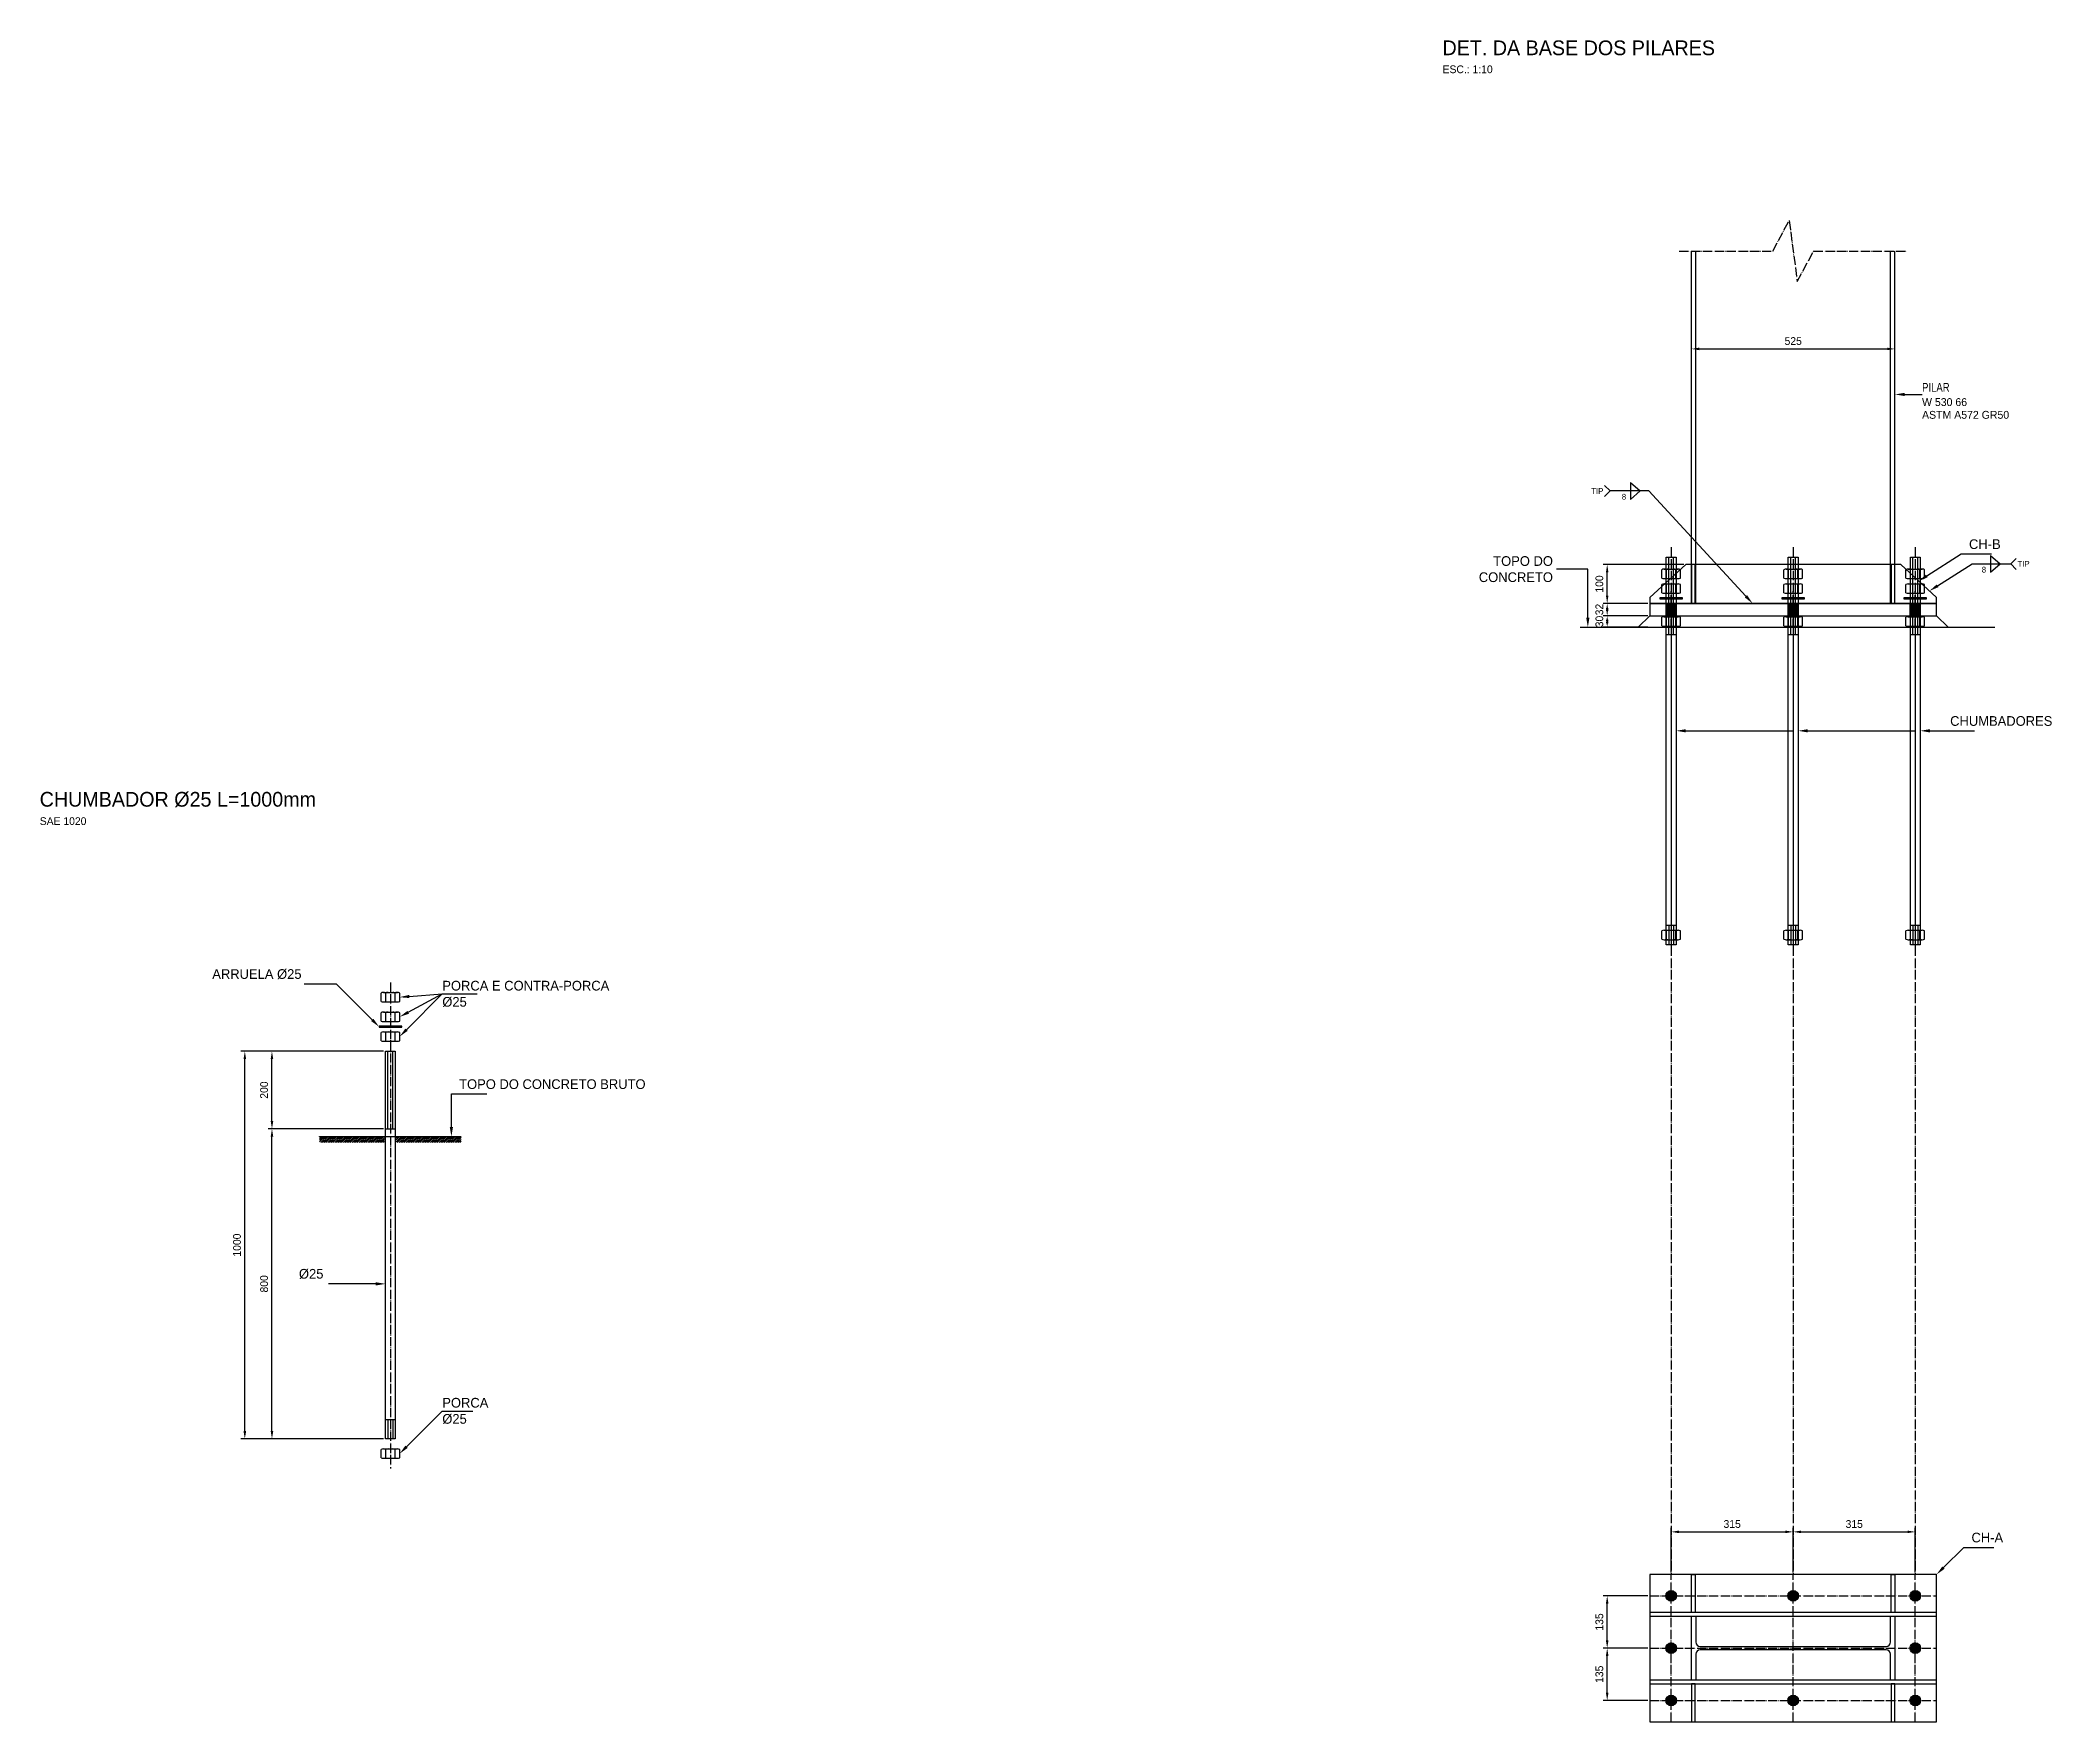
# Model space of a CAD drawing. Extents: x -4524 to 7730, y -2994 to 1469.
# Drawn here: x -4524 to 667, y -2870 to 1469 of the extents above; entities that cross this region are included whole.
import ezdxf

# ---------------------------------------------------------------- set-up
doc = ezdxf.new("R2010")
doc.units = 0
doc.header["$MEASUREMENT"] = 0
doc.linetypes.add('ACAD_ISO01W100', pattern=[5, 4, -1])
doc.linetypes.add('ACAD_ISO04W100', pattern=[30.5, 24, -3, 0.5, -3])
doc.layers.get('DEFPOINTS').update_dxf_attribs({"linetype": 'ACAD_ISO01W100'})
for name, color, linetype in [('CHU-CHUMBADOR', 1, 'Continuous'), ('DIM-1', 4, 'Continuous'), ('EIXO', 5, 'ACAD_ISO04W100'), ('FAB-CHAPA', 2, 'Continuous'), ('G-SIMBOLO', 4, 'Continuous'), ('PERFIL', 1, 'Continuous'), ('REGUA120', 2, 'Continuous'), ('REGUA80', 4, 'Continuous')]:
    doc.layers.add(name, color=color, linetype=linetype)
doc.dimstyles.new('ISO-25', dxfattribs={"dimtxt": 2.5, "dimasz": 2.5, "dimexe": 1.25, "dimexo": 0.625, "dimtad": 1, "dimtxsty": 'STANDARD', "dimcen": 2.5, "dimclrt": 4, "dimazin": 3, "dimtfac": 1, "dimtmove": 0, "dimatfit": 3})
pattern_1 = [(45, (0, 0), (-2.245064, 2.245064), [])]

# ---------------------------------------------------------------- blocks, each defined once
blk = doc.blocks.new('*D0')
for p, q in [((-3637.7, -1340), (-3935.6, -1340)), ((-3925.6, -2120), (-3925.6, -1360)), ((-3637.7, -2140), (-3935.6, -2140))]:
    blk.add_line(p, q)
for points in [[(-3925.6, -1340), (-3922.2, -1360), (-3928.9, -1360)], [(-3925.6, -2140), (-3928.9, -2120), (-3922.2, -2120)]]:
    blk.add_trace(points)
at = {"layer": 'DEFPOINTS', "color": 0, "linetype": 'BYBLOCK'}
for p in [(-3632.7, -1340), (-3632.7, -2140)]:
    blk.add_point(p, dxfattribs=at)
at = {"layer": 'REGUA80', "color": 4, "insert": (-3935.6, -1740), "char_height": 20, "attachment_point": 8, "rotation": 90}
blk.add_mtext('800', dxfattribs=at)
blk = doc.blocks.new('*D1')
for p, q in [((-3637.7, -1140), (-3935.6, -1140)), ((-3925.6, -1320), (-3925.6, -1160)), ((-3637.7, -1340), (-3935.6, -1340))]:
    blk.add_line(p, q)
for points in [[(-3925.6, -1140), (-3922.2, -1160), (-3928.9, -1160)], [(-3925.6, -1340), (-3928.9, -1320), (-3922.2, -1320)]]:
    blk.add_trace(points)
at = {"layer": 'DEFPOINTS', "color": 0, "linetype": 'BYBLOCK'}
for p in [(-3632.7, -1140), (-3632.7, -1340)]:
    blk.add_point(p, dxfattribs=at)
at = {"layer": 'REGUA80', "color": 4, "insert": (-3935.6, -1240), "char_height": 20, "attachment_point": 8, "rotation": 90}
blk.add_mtext('200', dxfattribs=at)
blk = doc.blocks.new('*D2')
for p, q in [((-3637.7, -1140), (-4005.6, -1140)), ((-3995.6, -2120), (-3995.6, -1160)), ((-3637.7, -2140), (-4005.6, -2140))]:
    blk.add_line(p, q)
for points in [[(-3995.6, -1140), (-3992.2, -1160), (-3998.9, -1160)], [(-3995.6, -2140), (-3998.9, -2120), (-3992.2, -2120)]]:
    blk.add_trace(points)
at = {"layer": 'DEFPOINTS', "color": 0, "linetype": 'BYBLOCK'}
for p in [(-3632.7, -1140), (-3632.7, -2140)]:
    blk.add_point(p, dxfattribs=at)
at = {"layer": 'REGUA80', "color": 4, "insert": (-4005.6, -1640), "char_height": 20, "attachment_point": 8, "rotation": 90}
blk.add_mtext('1000', dxfattribs=at)
blk = doc.blocks.new('*D3')
for p, q in [((-262.5, 652.5), (-262.5, 682.5)), ((262.5, 652.5), (262.5, 682.5)), ((-242.5, 672.5), (242.5, 672.5))]:
    blk.add_line(p, q)
for points in [[(-262.5, 672.5), (-242.5, 675.8), (-242.5, 669.2)], [(262.5, 672.5), (242.5, 669.2), (242.5, 675.8)]]:
    blk.add_trace(points)
at = {"layer": 'DEFPOINTS', "color": 0}
for p in [(0, 682.5), (-262.5, 647.5), (262.5, 647.5)]:
    blk.add_point(p, dxfattribs=at)
at = {"layer": 'REGUA80', "color": 4, "insert": (0, 682.5), "char_height": 20, "attachment_point": 8}
blk.add_mtext('525', dxfattribs=at)
blk = doc.blocks.new('*D4')
for p, q in [((-375, -15.9), (-490, -15.9)), ((-375, -45.9), (-490, -45.9)), ((-480, -25.9), (-480, -35.9))]:
    blk.add_line(p, q)
for points in [[(-480, -15.9), (-476.7, -35.9), (-483.3, -35.9)], [(-480, -45.9), (-483.3, -25.9), (-476.7, -25.9)]]:
    blk.add_trace(points)
at = {"layer": 'DEFPOINTS', "color": 0, "linetype": 'BYBLOCK'}
for p in [(-370, -15.9), (-370, -45.9)]:
    blk.add_point(p, dxfattribs=at)
at = {"layer": 'REGUA80', "color": 4, "insert": (-490, -30.9), "char_height": 20, "attachment_point": 8, "rotation": 90}
blk.add_mtext('30', dxfattribs=at)
blk = doc.blocks.new('*D5')
for p, q in [((-375, 15.9), (-490, 15.9)), ((-480, 4.1), (-480, -4.1)), ((-375, -15.9), (-490, -15.9))]:
    blk.add_line(p, q)
for points in [[(-480, 15.9), (-476.7, -4.1), (-483.3, -4.1)], [(-480, -15.9), (-483.3, 4.1), (-476.7, 4.1)]]:
    blk.add_trace(points)
at = {"layer": 'DEFPOINTS', "color": 0, "linetype": 'BYBLOCK'}
for p in [(-370, 15.9), (-370, -15.9)]:
    blk.add_point(p, dxfattribs=at)
at = {"layer": 'REGUA80', "color": 4, "insert": (-490, 0), "char_height": 20, "attachment_point": 8, "rotation": 90}
blk.add_mtext('32', dxfattribs=at)
blk = doc.blocks.new('*D6')
for p, q in [((-282.5, 115.9), (-490, 115.9)), ((-480, 35.9), (-480, 95.9)), ((-375, 15.9), (-490, 15.9))]:
    blk.add_line(p, q)
for points in [[(-480, 115.9), (-476.7, 95.9), (-483.3, 95.9)], [(-480, 15.9), (-483.3, 35.9), (-476.7, 35.9)]]:
    blk.add_trace(points)
at = {"layer": 'DEFPOINTS', "color": 0, "linetype": 'BYBLOCK'}
for p in [(-277.5, 115.9), (-370, 15.9)]:
    blk.add_point(p, dxfattribs=at)
at = {"layer": 'REGUA80', "color": 4, "insert": (-490, 65.9), "char_height": 20, "attachment_point": 8, "rotation": 90}
blk.add_mtext('100', dxfattribs=at)
blk = doc.blocks.new('*D13')
for p, q in [((-375, -2680), (-490, -2680)), ((-480, -2795), (-480, -2700)), ((-375, -2815), (-490, -2815))]:
    blk.add_line(p, q)
for points in [[(-480, -2680), (-476.7, -2700), (-483.3, -2700)], [(-480, -2815), (-483.3, -2795), (-476.7, -2795)]]:
    blk.add_trace(points)
at = {"layer": 'DEFPOINTS', "color": 0, "linetype": 'BYBLOCK'}
for p in [(-370, -2680), (-370, -2815)]:
    blk.add_point(p, dxfattribs=at)
at = {"layer": 'REGUA80', "color": 4, "insert": (-490, -2747.5), "char_height": 20, "attachment_point": 8, "rotation": 90}
blk.add_mtext('135', dxfattribs=at)
blk = doc.blocks.new('*D14')
for p, q in [((-375, -2545), (-490, -2545)), ((-480, -2660), (-480, -2565)), ((-375, -2680), (-490, -2680))]:
    blk.add_line(p, q)
for points in [[(-480, -2545), (-476.7, -2565), (-483.3, -2565)], [(-480, -2680), (-483.3, -2660), (-476.7, -2660)]]:
    blk.add_trace(points)
at = {"layer": 'DEFPOINTS', "color": 0, "linetype": 'BYBLOCK'}
for p in [(-370, -2545), (-370, -2680)]:
    blk.add_point(p, dxfattribs=at)
at = {"layer": 'REGUA80', "color": 4, "insert": (-490, -2612.5), "char_height": 20, "attachment_point": 8, "rotation": 90}
blk.add_mtext('135', dxfattribs=at)
blk = doc.blocks.new('*D15')
for p, q in [((-315, -2485), (-315, -2370)), ((-295, -2380), (-20, -2380)), ((0, -2485), (0, -2370))]:
    blk.add_line(p, q)
for points in [[(-315, -2380), (-295, -2376.7), (-295, -2383.3)], [(0, -2380), (-20, -2383.3), (-20, -2376.7)]]:
    blk.add_trace(points)
at = {"layer": 'DEFPOINTS', "color": 0}
for p in [(-157.5, -2370), (-315, -2490), (0, -2490)]:
    blk.add_point(p, dxfattribs=at)
at = {"layer": 'REGUA80', "color": 4, "insert": (-157.5, -2370), "char_height": 20, "attachment_point": 8}
blk.add_mtext('315', dxfattribs=at)
blk = doc.blocks.new('*D16')
for p, q in [((0, -2485), (0, -2370)), ((20, -2380), (295, -2380)), ((315, -2485), (315, -2370))]:
    blk.add_line(p, q)
for points in [[(0, -2380), (20, -2376.7), (20, -2383.3)], [(315, -2380), (295, -2383.3), (295, -2376.7)]]:
    blk.add_trace(points)
at = {"layer": 'DEFPOINTS', "color": 0}
for p in [(157.5, -2370), (0, -2490), (315, -2490)]:
    blk.add_point(p, dxfattribs=at)
at = {"layer": 'REGUA80', "color": 4, "insert": (157.5, -2370), "char_height": 20, "attachment_point": 8}
blk.add_mtext('315', dxfattribs=at)

msp = doc.modelspace()

# ---------------------------------------------------------------- hatches: boundary and pattern name
h = msp.add_hatch()
h.set_pattern_fill('ANSI31', color=256, style=0)
h.set_pattern_definition(pattern_1)
h.paths.add_polyline_path([(-3802.88, -1360), (-3802.88, -1375), (-3635.2, -1375), (-3635.2, -1360)])
h = msp.add_hatch()
h.set_pattern_fill('ANSI31', color=256, style=0)
h.set_pattern_definition(pattern_1)
h.paths.add_polyline_path([(-3437.12, -1360), (-3437.12, -1375), (-3604.8, -1375), (-3604.8, -1360)])

# ---------------------------------------------------------------- linework, layer by layer
for p, q in [((-550, -45.875), (520, -45.875)), ((-3802.88, -1360), (-3437.12, -1360))]:
    msp.add_line(p, q)
at = {"color": 4}
for p, q in [((-370, -15.875), (-400, -45.875)), ((370, -15.875), (400, -45.875))]:
    msp.add_line(p, q, dxfattribs=at)
for points in [[(287.5, 555), (332.5, 555)], [(-530, -20.875), (-530, 104.125), (-611, 104.125)], [(344.842, 86.797), (433.75, 143.375), (511.75, 143.375)], [(-277.3, -312.938), (0, -312.938)], [(37.7, -312.938), (315, -312.938)], [(352.7, -312.938), (385, -312.938), (468.25, -312.938)], [(-3666.888, -1058.822), (-3759.21, -966.5), (-3842.46, -966.5)], [(-3578.333, -1084.222), (-3486.011, -991.9), (-3396.012, -991.9)], [(-3573.997, -1039.252), (-3486.011, -991.9)], [(-3571.084, -998.396), (-3486.011, -991.9)], [(-3462.52, -1335), (-3462.52, -1250), (-3371.021, -1250)], [(-3657.7, -1740), (-3702.7, -1740), (-3779.95, -1740)], [(-3578.333, -2160.422), (-3486.011, -2068.1), (-3407.261, -2068.1)], [(387.678, -2472.322), (440, -2420), (518, -2420)]]:
    msp.add_lwpolyline(points)
at = {"color": 255}
for points in [[(-121.95, 34.251), (-372.5, 305.875)], [(372.592, 61.297), (461.5, 117.875)]]:
    msp.add_lwpolyline(points, dxfattribs=at)
at = {"const_width": 13.7}
for points in [[(-321.85, -2545, 1), (-308.15, -2545, 1)], [(-6.85, -2545, 1), (6.85, -2545, 1)], [(308.15, -2545, 1), (321.85, -2545, 1)], [(-321.85, -2680, 1), (-308.15, -2680, 1)], [(308.15, -2680, 1), (321.85, -2680, 1)], [(-321.85, -2815, 1), (-308.15, -2815, 1)], [(-6.85, -2815, 1), (6.85, -2815, 1)], [(308.15, -2815, 1), (321.85, -2815, 1)]]:
    msp.add_lwpolyline(points, format="xyb", close=True, dxfattribs=at)
for points in [[(262.5, 555), (287.5, 559.167), (287.5, 550.833)], [(323.75, 73.375), (342.605, 90.312), (347.079, 83.282)], [(-530, -45.875), (-534.167, -20.875), (-525.833, -20.875)], [(-302.3, -312.938), (-277.3, -308.771), (-277.3, -317.104)], [(12.7, -312.938), (37.7, -308.771), (37.7, -317.104)], [(327.7, -312.938), (352.7, -308.771), (352.7, -317.104)], [(-3596.011, -1000.3), (-3571.401, -994.242), (-3570.766, -1002.551)], [(-3596.011, -1051.1), (-3575.971, -1035.583), (-3572.022, -1042.921)], [(-3649.21, -1076.5), (-3669.834, -1061.769), (-3663.941, -1055.876)], [(-3596.011, -1101.9), (-3581.28, -1081.276), (-3575.387, -1087.169)], [(-3462.52, -1360), (-3466.687, -1335), (-3458.353, -1335)], [(-3632.7, -1740), (-3657.7, -1744.167), (-3657.7, -1735.833)], [(-3596.011, -2178.1), (-3581.28, -2157.476), (-3575.387, -2163.369)], [(370, -2490), (384.731, -2469.376), (390.624, -2475.269)]]:
    msp.add_trace(points)
at = {"color": 255}
for points in [[(351.5, 47.875), (370.355, 64.812), (374.829, 57.782)], [(-328.7, -15.875), (-301.3, -15.875), (-328.7, 15.875), (-301.3, 15.875)], [(-328.7, -15.875), (-301.3, -15.875), (-328.7, 15.875), (-301.3, 15.875)], [(-328.7, -15.875), (-301.3, -15.875), (-328.7, 15.875), (-301.3, 15.875)], [(-105, 15.875), (-125.013, 31.426), (-118.888, 37.076)], [(-13.7, -15.875), (13.7, -15.875), (-13.7, 15.875), (13.7, 15.875)], [(-13.7, -15.875), (13.7, -15.875), (-13.7, 15.875), (13.7, 15.875)], [(301.3, -15.875), (328.7, -15.875), (301.3, 15.875), (328.7, 15.875)], [(301.3, -15.875), (328.7, -15.875), (301.3, 15.875), (328.7, 15.875)], [(301.3, -15.875), (328.7, -15.875), (301.3, 15.875), (328.7, 15.875)]]:
    msp.add_trace(points, dxfattribs=at)
at = {"layer": 'CHU-CHUMBADOR'}
for p, q in [((-332.992, 104.14), (-297.008, 104.14)), ((-17.992, 104.14), (17.992, 104.14)), ((297.008, 104.14), (332.992, 104.14)), ((-338.989, 81.28), (-338.989, 102.87)), ((-338.989, 43.18), (-338.989, 64.77)), ((-332.992, 80.01), (-297.008, 80.01)), ((-332.992, 66.04), (-297.008, 66.04)), ((-326.994, 81.28), (-326.994, 102.87)), ((-326.994, 43.18), (-326.994, 64.77)), ((-303.006, 81.28), (-303.006, 102.87)), ((-303.006, 43.18), (-303.006, 64.77)), ((-291.011, 81.28), (-291.011, 102.87)), ((-291.011, 43.18), (-291.011, 64.77)), ((-23.989, 81.28), (-23.989, 102.87)), ((-23.989, 43.18), (-23.989, 64.77)), ((-17.992, 80.01), (17.992, 80.01)), ((-17.992, 66.04), (17.992, 66.04)), ((-11.994, 81.28), (-11.994, 102.87)), ((-11.994, 43.18), (-11.994, 64.77)), ((11.994, 81.28), (11.994, 102.87)), ((11.994, 43.18), (11.994, 64.77)), ((23.989, 81.28), (23.989, 102.87)), ((23.989, 43.18), (23.989, 64.77)), ((291.011, 81.28), (291.011, 102.87)), ((291.011, 43.18), (291.011, 64.77)), ((297.008, 80.01), (332.992, 80.01)), ((297.008, 66.04), (332.992, 66.04)), ((303.006, 81.28), (303.006, 102.87)), ((303.006, 43.18), (303.006, 64.77)), ((326.994, 81.28), (326.994, 102.87)), ((326.994, 43.18), (326.994, 64.77)), ((338.989, 81.28), (338.989, 102.87)), ((338.989, 43.18), (338.989, 64.77)), ((-332.992, 41.91), (-297.008, 41.91)), ((-17.992, 41.91), (17.992, 41.91)), ((297.008, 41.91), (332.992, 41.91)), ((-338.989, -41.67), (-338.989, -20.08)), ((-332.992, -18.81), (-297.008, -18.81)), ((-332.992, -42.94), (-297.008, -42.94)), ((-326.994, -41.67), (-326.994, -20.08)), ((-303.006, -41.67), (-303.006, -20.08)), ((-291.011, -41.67), (-291.011, -20.08)), ((-23.989, -41.67), (-23.989, -20.08)), ((-17.992, -18.81), (17.992, -18.81)), ((-17.992, -42.94), (17.992, -42.94)), ((-11.994, -41.67), (-11.994, -20.08)), ((11.994, -41.67), (11.994, -20.08)), ((23.989, -41.67), (23.989, -20.08)), ((291.011, -41.67), (291.011, -20.08)), ((297.008, -18.81), (332.992, -18.81)), ((297.008, -42.94), (332.992, -42.94)), ((303.006, -41.67), (303.006, -20.08)), ((326.994, -41.67), (326.994, -20.08)), ((338.989, -41.67), (338.989, -20.08)), ((-338.989, -850.633), (-338.989, -829.042)), ((-332.992, -827.772), (-297.008, -827.772)), ((-326.994, -850.633), (-326.994, -829.042)), ((-303.006, -850.633), (-303.006, -829.042)), ((-291.011, -850.633), (-291.011, -829.042)), ((-23.989, -850.633), (-23.989, -829.042)), ((-17.992, -827.772), (17.992, -827.772)), ((-11.994, -850.633), (-11.994, -829.042)), ((11.994, -850.633), (11.994, -829.042)), ((23.989, -850.633), (23.989, -829.042)), ((291.011, -850.633), (291.011, -829.042)), ((297.008, -827.772), (332.992, -827.772)), ((303.006, -850.633), (303.006, -829.042)), ((326.994, -850.633), (326.994, -829.042)), ((338.989, -850.633), (338.989, -829.042)), ((-332.992, -851.903), (-297.008, -851.903)), ((-17.992, -851.903), (17.992, -851.903)), ((297.008, -851.903), (332.992, -851.903)), ((-3643.989, -1011.095), (-3643.989, -989.505)), ((-3637.992, -988.235), (-3602.008, -988.235)), ((-3637.992, -1012.365), (-3602.008, -1012.365)), ((-3631.994, -1011.095), (-3631.994, -989.505)), ((-3608.006, -1011.095), (-3608.006, -989.505)), ((-3596.011, -1011.095), (-3596.011, -989.505)), ((-3643.989, -1061.895), (-3643.989, -1040.305)), ((-3637.992, -1039.035), (-3602.008, -1039.035)), ((-3637.992, -1063.165), (-3602.008, -1063.165)), ((-3637.992, -1089.835), (-3602.008, -1089.835)), ((-3631.994, -1061.895), (-3631.994, -1040.305)), ((-3608.006, -1061.895), (-3608.006, -1040.305)), ((-3596.011, -1061.895), (-3596.011, -1040.305)), ((-3643.989, -1112.695), (-3643.989, -1091.105)), ((-3637.992, -1113.965), (-3602.008, -1113.965)), ((-3631.994, -1112.695), (-3631.994, -1091.105)), ((-3608.006, -1112.695), (-3608.006, -1091.105)), ((-3596.011, -1112.695), (-3596.011, -1091.105)), ((-3643.989, -2188.895), (-3643.989, -2167.305)), ((-3637.992, -2166.035), (-3602.008, -2166.035)), ((-3631.994, -2188.895), (-3631.994, -2167.305)), ((-3608.006, -2188.895), (-3608.006, -2167.305)), ((-3596.011, -2188.895), (-3596.011, -2167.305)), ((-3637.992, -2190.165), (-3602.008, -2190.165))]:
    msp.add_line(p, q, dxfattribs=at)
for points in [[(-344.21, 27.305), (-285.79, 27.305), (-285.79, 29.845), (-344.21, 29.845)], [(-29.21, 27.305), (29.21, 27.305), (29.21, 29.845), (-29.21, 29.845)], [(285.79, 27.305), (344.21, 27.305), (344.21, 29.845), (285.79, 29.845)], [(-3649.21, -1077.77), (-3590.79, -1077.77), (-3590.79, -1075.23), (-3649.21, -1075.23)]]:
    msp.add_lwpolyline(points, close=True, dxfattribs=at)
at = {"layer": 'CHU-CHUMBADOR', "linetype": 'CONTINUOUS'}
for centre, start, end in [((-332.992, 89.345), 66.086832, 113.913168), ((-320.997, 89.345), 90, 113.913168), ((-309.003, 89.345), 66.086832, 90), ((-297.008, 89.345), 66.086832, 113.913168), ((-17.992, 89.345), 66.086832, 113.913168), ((-5.997, 89.345), 90, 113.913168), ((5.997, 89.345), 66.086832, 90), ((17.992, 89.345), 66.086832, 113.913168), ((297.008, 89.345), 66.086832, 113.913168), ((309.003, 89.345), 90, 113.913168), ((320.997, 89.345), 66.086832, 90), ((332.992, 89.345), 66.086832, 113.913168), ((-332.992, 94.805), 246.086832, 293.913168), ((-332.992, 51.245), 66.086832, 113.913168), ((-320.997, 94.805), 246.086832, 270), ((-320.997, 51.245), 90, 113.913168), ((-309.003, 94.805), 270, 293.913168), ((-309.003, 51.245), 66.086832, 90), ((-297.008, 94.805), 246.086832, 293.913168), ((-297.008, 51.245), 66.086832, 113.913168), ((-17.992, 94.805), 246.086832, 293.913168), ((-17.992, 51.245), 66.086832, 113.913168), ((-5.997, 94.805), 246.086832, 270), ((-5.997, 51.245), 90, 113.913168), ((5.997, 94.805), 270, 293.913168), ((5.997, 51.245), 66.086832, 90), ((17.992, 94.805), 246.086832, 293.913168), ((17.992, 51.245), 66.086832, 113.913168), ((297.008, 94.805), 246.086832, 293.913168), ((297.008, 51.245), 66.086832, 113.913168), ((309.003, 94.805), 246.086832, 270), ((309.003, 51.245), 90, 113.913168), ((320.997, 94.805), 270, 293.913168), ((320.997, 51.245), 66.086832, 90), ((332.992, 94.805), 246.086832, 293.913168), ((332.992, 51.245), 66.086832, 113.913168), ((-332.992, 56.705), 246.086832, 293.913168), ((-320.997, 56.705), 246.086832, 270), ((-309.003, 56.705), 270, 293.913168), ((-297.008, 56.705), 246.086832, 293.913168), ((-17.992, 56.705), 246.086832, 293.913168), ((-5.997, 56.705), 246.086832, 270), ((5.997, 56.705), 270, 293.913168), ((17.992, 56.705), 246.086832, 293.913168), ((297.008, 56.705), 246.086832, 293.913168), ((309.003, 56.705), 246.086832, 270), ((320.997, 56.705), 270, 293.913168), ((332.992, 56.705), 246.086832, 293.913168), ((-332.992, -33.605), 66.086832, 113.913168), ((-332.992, -28.145), 246.086832, 293.913168), ((-320.997, -33.605), 90, 113.913168), ((-320.997, -28.145), 246.086832, 270), ((-309.003, -33.605), 66.086832, 90), ((-309.003, -28.145), 270, 293.913168), ((-297.008, -33.605), 66.086832, 113.913168), ((-297.008, -28.145), 246.086832, 293.913168), ((-17.992, -33.605), 66.086832, 113.913168), ((-17.992, -28.145), 246.086832, 293.913168), ((-5.997, -33.605), 90, 113.913168), ((-5.997, -28.145), 246.086832, 270), ((5.997, -33.605), 66.086832, 90), ((5.997, -28.145), 270, 293.913168), ((17.992, -33.605), 66.086832, 113.913168), ((17.992, -28.145), 246.086832, 293.913168), ((297.008, -33.605), 66.086832, 113.913168), ((297.008, -28.145), 246.086832, 293.913168), ((309.003, -33.605), 90, 113.913168), ((309.003, -28.145), 246.086832, 270), ((320.997, -33.605), 66.086832, 90), ((320.997, -28.145), 270, 293.913168), ((332.992, -33.605), 66.086832, 113.913168), ((332.992, -28.145), 246.086832, 293.913168), ((-332.992, -842.568), 66.086832, 113.913168), ((-320.997, -842.568), 90, 113.913168), ((-309.003, -842.568), 66.086832, 90), ((-297.008, -842.568), 66.086832, 113.913168), ((-17.992, -842.568), 66.086832, 113.913168), ((-5.997, -842.568), 90, 113.913168), ((5.997, -842.568), 66.086832, 90), ((17.992, -842.568), 66.086832, 113.913168), ((297.008, -842.568), 66.086832, 113.913168), ((309.003, -842.568), 90, 113.913168), ((320.997, -842.568), 66.086832, 90), ((332.992, -842.568), 66.086832, 113.913168), ((-332.992, -837.107), 246.086832, 293.913168), ((-320.997, -837.107), 246.086832, 270), ((-309.003, -837.107), 270, 293.913168), ((-297.008, -837.107), 246.086832, 293.913168), ((-17.992, -837.107), 246.086832, 293.913168), ((-5.997, -837.107), 246.086832, 270), ((5.997, -837.107), 270, 293.913168), ((17.992, -837.107), 246.086832, 293.913168), ((297.008, -837.107), 246.086832, 293.913168), ((309.003, -837.107), 246.086832, 270), ((320.997, -837.107), 270, 293.913168), ((332.992, -837.107), 246.086832, 293.913168), ((-3637.992, -1003.03), 66.086832, 113.913168), ((-3637.992, -997.57), 246.086832, 293.913168), ((-3625.997, -1003.03), 90, 113.913168), ((-3625.997, -997.57), 246.086832, 270), ((-3614.003, -1003.03), 66.086832, 90), ((-3614.003, -997.57), 270, 293.913168), ((-3602.008, -1003.03), 66.086832, 113.913168), ((-3602.008, -997.57), 246.086832, 293.913168), ((-3637.992, -1053.83), 66.086832, 113.913168), ((-3637.992, -1048.37), 246.086832, 293.913168), ((-3637.992, -1104.63), 66.086832, 113.913168), ((-3625.997, -1053.83), 90, 113.913168), ((-3625.997, -1048.37), 246.086832, 270), ((-3625.997, -1104.63), 90, 113.913168), ((-3614.003, -1053.83), 66.086832, 90), ((-3614.003, -1048.37), 270, 293.913168), ((-3614.003, -1104.63), 66.086832, 90), ((-3602.008, -1053.83), 66.086832, 113.913168), ((-3602.008, -1048.37), 246.086832, 293.913168), ((-3602.008, -1104.63), 66.086832, 113.913168), ((-3637.992, -1099.17), 246.086832, 293.913168), ((-3625.997, -1099.17), 246.086832, 270), ((-3614.003, -1099.17), 270, 293.913168), ((-3602.008, -1099.17), 246.086832, 293.913168), ((-3637.992, -2180.83), 66.086832, 113.913168), ((-3625.997, -2180.83), 90, 113.913168), ((-3614.003, -2180.83), 66.086832, 90), ((-3602.008, -2180.83), 66.086832, 113.913168), ((-3637.992, -2175.37), 246.086832, 293.913168), ((-3625.997, -2175.37), 246.086832, 270), ((-3614.003, -2175.37), 270, 293.913168), ((-3602.008, -2175.37), 246.086832, 293.913168)]:
    msp.add_arc(centre, 14.795, start, end, dxfattribs=at)
at = {"layer": 'EIXO'}
for p, q in [((-315, -47.625), (-315, 47.625)), ((-315, -47.625), (-315, 47.625)), ((-315, -47.625), (-315, 47.625)), ((0, -47.625), (0, 47.625)), ((0, -47.625), (0, 47.625)), ((315, -47.625), (315, 47.625)), ((315, -47.625), (315, 47.625)), ((315, -47.625), (315, 47.625)), ((-315, -15.875), (-315, -2490)), ((0, -15.875), (0, -2490)), ((315, -15.875), (315, -2490)), ((-315, -2870), (-315, -2490)), ((0, -2870), (0, -2490)), ((315, -2870), (315, -2490)), ((-370, -2545), (370, -2545)), ((-370, -2680), (370, -2680)), ((-370, -2815), (370, -2815))]:
    msp.add_line(p, q, dxfattribs=at)
for points in [[(-294, 925), (-52.5, 925), (-10.5, 1003.75), (10.5, 846.25), (52.5, 925), (294, 925)], [(-315, 160.562), (-315, -890.238)], [(0, 160.562), (0, -890.238)], [(315, 160.562), (315, -890.238)], [(-3620, -962.2), (-3620, -2216.2)]]:
    msp.add_lwpolyline(points, dxfattribs=at)
at = {"layer": 'FAB-CHAPA'}
for points in [[(370, 15.875), (370, 30.875), (277.5, 115.875), (-277.5, 115.875), (-370, 30.875), (-370, 15.875)], [(-262.5, 15.875), (-252.97, 15.875), (-252.97, 115.875), (-262.5, 115.875)], [(252.97, 15.875), (262.5, 15.875), (262.5, 115.875), (252.97, 115.875)], [(-370, -15.875), (370, -15.875), (370, 15.875), (-370, 15.875)], [(-328.7, -15.875), (-301.3, -15.875), (-301.3, 15.875), (-328.7, 15.875)], [(-328.7, -15.875), (-301.3, -15.875), (-301.3, 15.875), (-328.7, 15.875)], [(-328.7, -15.875), (-301.3, -15.875), (-301.3, 15.875), (-328.7, 15.875)], [(-13.7, -15.875), (13.7, -15.875), (13.7, 15.875), (-13.7, 15.875)], [(-13.7, -15.875), (13.7, -15.875), (13.7, 15.875), (-13.7, 15.875)], [(301.3, -15.875), (328.7, -15.875), (328.7, 15.875), (301.3, 15.875)], [(301.3, -15.875), (328.7, -15.875), (328.7, 15.875), (301.3, 15.875)], [(301.3, -15.875), (328.7, -15.875), (328.7, 15.875), (301.3, 15.875)], [(-370, -2870), (370, -2870), (370, -2490), (-370, -2490)], [(-262.5, -2490), (-252.97, -2490), (-252.97, -2587.97), (-262.5, -2587.97)], [(252.97, -2490), (262.5, -2490), (262.5, -2587.97), (252.97, -2587.97)], [(-370, -2597.5), (370, -2597.5), (370, -2587.97), (-370, -2587.97)], [(-370, -2772.03), (370, -2772.03), (370, -2762.5), (-370, -2762.5)], [(-262.5, -2870), (-252.97, -2870), (-252.97, -2772.03), (-262.5, -2772.03)], [(252.97, -2870), (262.5, -2870), (262.5, -2772.03), (252.97, -2772.03)]]:
    msp.add_lwpolyline(points, close=True, dxfattribs=at)
at = {"layer": 'FAB-CHAPA', "linetype": 'CONTINUOUS'}
for centre in [(-315, -2545), (0, -2545), (315, -2545), (-315, -2680), (315, -2680), (-315, -2815), (0, -2815), (315, -2815)]:
    msp.add_circle(centre, 13.7, dxfattribs=at)
at = {"layer": 'G-SIMBOLO'}
for p, q in [((-472.5, 305.875), (-486.642, 320.017)), ((-419.85, 327.65), (-419.85, 284.1)), ((-419.85, 327.65), (-394.571, 305.875)), ((-472.5, 305.875), (-486.642, 291.733)), ((-372.5, 305.875), (-472.5, 305.875)), ((-419.85, 284.1), (-394.571, 305.875)), ((461.5, 117.875), (561.5, 117.875)), ((508.85, 139.65), (508.85, 96.1)), ((508.85, 139.65), (534.129, 117.875)), ((508.85, 96.1), (534.129, 117.875)), ((561.5, 117.875), (575.642, 132.017)), ((561.5, 117.875), (575.642, 103.733))]:
    msp.add_line(p, q, dxfattribs=at)
at = {"layer": 'PERFIL'}
for p, q in [((-262.5, 15.875), (-262.5, 925)), ((-251.1, 15.875), (-251.1, 925)), ((251.1, 15.875), (251.1, 925)), ((262.5, 15.875), (262.5, 925)), ((-321.35, -64.838), (-321.35, 135.162)), ((-308.65, -64.838), (-308.65, 135.162)), ((-6.35, -64.838), (-6.35, 135.162)), ((6.35, -64.838), (6.35, 135.162)), ((308.65, -64.838), (308.65, 135.162)), ((321.35, -64.838), (321.35, 135.162)), ((-327.7, -64.838), (-302.3, -64.838)), ((-12.7, -64.838), (12.7, -64.838)), ((302.3, -64.838), (327.7, -64.838)), ((-327.7, -814.838), (-302.3, -814.838)), ((-321.35, -814.838), (-321.35, -864.838)), ((-308.65, -814.838), (-308.65, -864.838)), ((-12.7, -814.838), (12.7, -814.838)), ((-6.35, -814.838), (-6.35, -864.838)), ((6.35, -814.838), (6.35, -864.838)), ((302.3, -814.838), (327.7, -814.838)), ((308.65, -814.838), (308.65, -864.838)), ((321.35, -814.838), (321.35, -864.838)), ((-3626.35, -1340), (-3626.35, -1140)), ((-3613.65, -1340), (-3613.65, -1140)), ((-3632.7, -1340), (-3607.3, -1340)), ((-3632.7, -2090), (-3607.3, -2090)), ((-3626.35, -2090), (-3626.35, -2140)), ((-3613.65, -2090), (-3613.65, -2140))]:
    msp.add_line(p, q, dxfattribs=at)
for points in [[(-302.3, 135.162), (-302.3, -864.838), (-327.7, -864.838), (-327.7, 135.162)], [(12.7, 135.162), (12.7, -864.838), (-12.7, -864.838), (-12.7, 135.162)], [(327.7, 135.162), (327.7, -864.838), (302.3, -864.838), (302.3, 135.162)], [(-3607.3, -1140), (-3607.3, -2140), (-3632.7, -2140), (-3632.7, -1140)]]:
    msp.add_lwpolyline(points, close=True, dxfattribs=at)
msp.add_lwpolyline([(262.5, -2597.5), (262.5, -2762.5), (251.1, -2762.5), (251.1, -2695.85, 0.41421356), (239.7, -2684.45), (-239.7, -2684.45, 0.41421356), (-251.1, -2695.85), (-251.1, -2762.5), (-262.5, -2762.5), (-262.5, -2597.5), (-251.1, -2597.5), (-251.1, -2664.15, 0.41421356), (-239.7, -2675.55), (239.7, -2675.55, 0.41421356), (251.1, -2664.15), (251.1, -2597.5), (262.5, -2597.5)], format="xyb", close=True, dxfattribs=at)

# ---------------------------------------------------------------- texts
at = {"color": 4, "char_height": 25}
for s, insert, attachment_point in [('CH-B', (453.75, 155.875), 7), ('TOPO DO \\PCONCRETO', (-620, 104.125), 6), ('CHUMBADORES', (405, -300.438), 7), ('ARRUELA %%c25', (-3849.21, -954), 9), ('PORCA E CONTRA-PORCA\\P%%c25', (-3486.011, -991.9), 4), ('TOPO DO CONCRETO BRUTO', (-3442.52, -1237.5), 7), ('%%c25', (-3792.7, -1727.5), 9), ('PORCA\\P%%c25', (-3486.011, -2068.1), 4), ('CH-A', (460, -2407.5), 7)]:
    msp.add_mtext(s, dxfattribs=dict(at, insert=insert, attachment_point=attachment_point))
at = {"layer": 'DIM-1', "char_height": 15, "attachment_point": 5}
for s, insert in [('TIP', (-505.5, 305.875)), ('8', (-436.672, 290.812)), ('8', (492.029, 102.812)), ('TIP', (594.5, 117.875))]:
    msp.add_mtext(s, dxfattribs=dict(at, insert=insert))
at = {"layer": 'REGUA120', "color": 2, "char_height": 38, "attachment_point": 7}
for s, insert in [('DET. DA BASE DOS PILARES', (-905, 1429.919)), ('CHUMBADOR %%c25 L=1000mm', (-4525, -510.081))]:
    msp.add_mtext(s, dxfattribs=dict(at, insert=insert))
at = {"layer": 'REGUA140', "color": 2, "linetype": 'CONTINUOUS', "width": 0.8}
msp.add_text('PILAR', height=23, dxfattribs=at).set_placement((332.5, 561.786))
at = {"layer": 'REGUA80', "color": 4, "char_height": 20, "attachment_point": 7}
for s, insert in [('ESC.: 1:10', (-904.754, 1383.738)), ('SAE 1020', (-4524.753, -556.262))]:
    msp.add_mtext(s, dxfattribs=dict(at, insert=insert))
at = {"layer": 'REGUA80', "char_height": 20.3, "attachment_point": 7}
for s, insert in [('W 530 66', (332.5, 524.841)), ('ASTM A572 GR50', (332.5, 491.95))]:
    msp.add_mtext(s, dxfattribs=dict(at, insert=insert))

# ---------------------------------------------------------------- dimensions: what is measured, and where the dimension line sits
for base, p1, p2, text, picture, middle in [((-262.5, 672.5), (262.5, 647.5), (-262.5, 647.5), '525', '*D3', (0, 672.5)), ((-315, -2380), (0, -2490), (-315, -2490), '315', '*D15', (-157.5, -2380)), ((0, -2380), (315, -2490), (0, -2490), '315', '*D16', (157.5, -2380))]:
    dim = msp.add_linear_dim(base=base, p1=p1, p2=p2, text=text, dimstyle='ISO-25', override={"dimtxt": 20, "dimasz": 20, "dimgap": 10})
    dim.commit()
    dim.dimension.update_dxf_attribs({"geometry": picture, "text_midpoint": middle})
for base, p1, p2, text, picture, middle in [((-480, 115.875), (-370, 15.875), (-277.5, 115.875), '100', '*D6', (-480, 65.875)), ((-480, 15.875), (-370, -15.875), (-370, 15.875), '32', '*D5', (-480, 0)), ((-480, -15.875), (-370, -45.875), (-370, -15.875), '30', '*D4', (-480, -30.875)), ((-3995.58, -1140), (-3632.7, -2140), (-3632.7, -1140), '1000', '*D2', (-3995.58, -1640)), ((-3925.58, -1140), (-3632.7, -1340), (-3632.7, -1140), '200', '*D1', (-3925.58, -1240)), ((-3925.58, -1340), (-3632.7, -2140), (-3632.7, -1340), '800', '*D0', (-3925.58, -1740)), ((-480, -2545), (-370, -2680), (-370, -2545), '135', '*D14', (-480, -2612.5)), ((-480, -2680), (-370, -2815), (-370, -2680), '135', '*D13', (-480, -2747.5))]:
    dim = msp.add_linear_dim(base=base, p1=p1, p2=p2, angle=90, text=text, dimstyle='ISO-25', override={"dimtxt": 20, "dimasz": 20, "dimgap": 10})
    dim.commit()
    dim.dimension.update_dxf_attribs({"geometry": picture, "text_midpoint": middle, "dimtype": 160})

doc.saveas('drawing.dxf')
